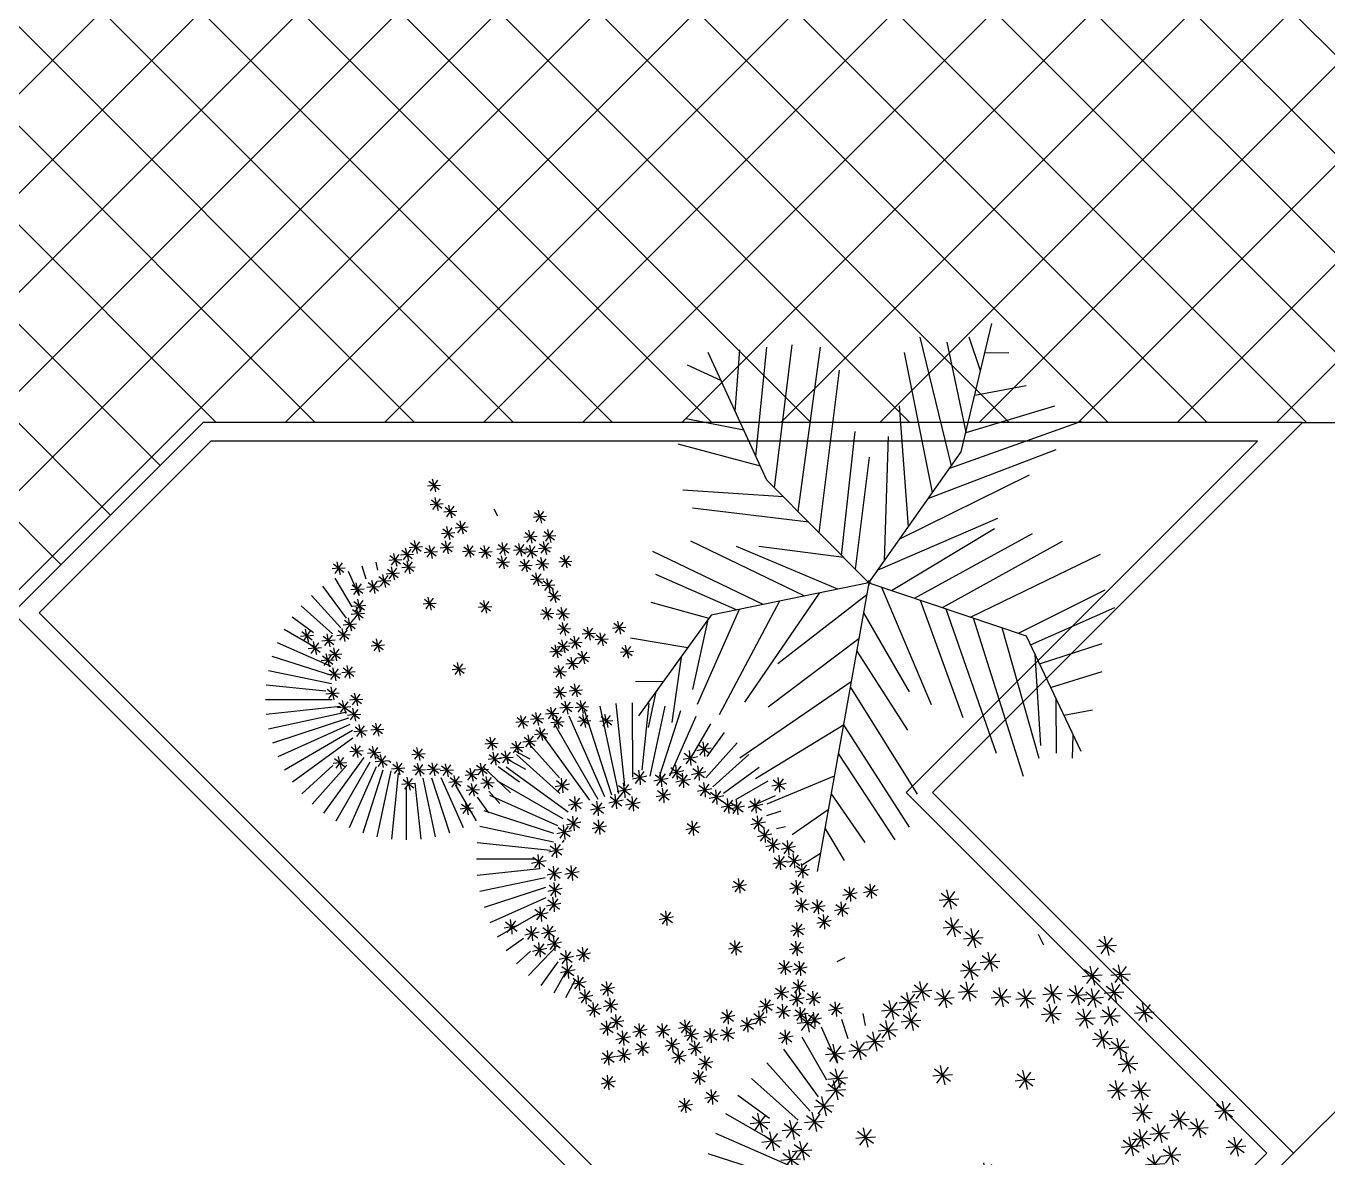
# Model space of a CAD drawing. Header units: millimetres. Extents: x 4849 to 12923, y -7542 to -986.
# Drawn here: x 6894 to 7591, y -3383 to -2778 of the extents above; entities that cross this region are included whole.
import ezdxf

# ---------------------------------------------------------------- set-up
doc = ezdxf.new("R2010")
doc.units = ezdxf.units.MM
doc.layers.add('ARBOLES', color=84, linetype='Continuous', lineweight=0)
for name, color, linetype in [('Arbustos', 82, 'Continuous'), ('muba', 32, 'Continuous'), ('mue', 31, 'Continuous'), ('Pav', 9, 'Continuous')]:
    doc.layers.add(name, color=color, linetype=linetype)

# ---------------------------------------------------------------- blocks, each defined once
blk = doc.blocks.new('a29')
at = {"layer": 'ARBOLES', "lineweight": -2}
for p, q in [((-0.1032, 0.4918), (-0.4312, 0.7293)), ((-0.3198, 0.6486), (-0.32, 0.7399)), ((-0.209, 0.5684), (-0.1783, 0.7554)), ((-0.3532, 0.6728), (-0.4701, 0.6985)), ((-0.1131, 0.4989), (-0.0615, 0.6882)), ((-0.0684, 0.3227), (0.1052, 0.683)), ((-0.0859, 0.4078), (0.0302, 0.6727)), ((-0.2396, 0.5905), (-0.4534, 0.621)), ((0.3835, 0.3315), (0.4554, 0.6003)), ((-0.1122, 0.5022), (-0.345, 0.5538)), ((-0.0404, 0.1862), (0.1386, 0.559)), ((0.2006, 0.1736), (0.247, 0.5538)), ((0.2839, 0.2564), (0.3053, 0.5848)), ((0.5017, 0.3859), (0.5388, 0.5745)), ((0.664, 0.4605), (0.7139, 0.5693)), ((-0.0844, 0.4004), (-0.395, 0.5383)), ((0.0027, -0.0231), (-0.1032, 0.4918)), ((0.3387, 0.3109), (0.7552, 0.5025)), ((-0.0574, 0.2689), (-0.4284, 0.4659)), ((-0.3205, 0.0349), (-0.5701, 0.3987)), ((-0.0308, 0.1399), (-0.3867, 0.3832)), ((-0.0182, 0.0785), (0.1219, 0.4091)), ((0.5637, 0.4144), (0.7639, 0.3987)), ((-0.4623, 0.0603), (-0.6368, 0.347)), ((0.4162, 0.3465), (0.7722, 0.3109)), ((-0.6281, 0.0901), (-0.7202, 0.3109)), ((-0.1798, 0.0097), (-0.4034, 0.3057)), ((0.0027, -0.0231), (0.3387, 0.3109)), ((0.0852, 0.0589), (0.1219, 0.3367)), ((-0.0368, -0.016), (-0.2616, 0.2747)), ((0.3131, 0.2854), (0.7806, 0.2282)), ((-0.738, 0.1098), (-0.8202, 0.2282)), ((-0.881, 0.1354), (-0.9203, 0.1972)), ((0.2357, 0.2085), (0.7722, 0.1351)), ((0.0027, -0.0231), (-0.9403, 0.1461)), ((0.1663, 0.1395), (0.6972, 0.0731)), ((-0.7986, 0.1207), (-0.9036, 0.0576)), ((-0.6865, 0.1005), (-0.8453, -0.0096)), ((-0.555, 0.077), (-0.8369, -0.1078)), ((-0.4611, 0.0601), (-0.7952, -0.1543)), ((0.0925, 0.0662), (0.4971, 0.0214)), ((-0.3365, 0.0378), (-0.6868, -0.1802)), ((-0.2198, 0.0168), (-0.4784, -0.1491)), ((0.0472, 0.0212), (0.4137, -0.0251)), ((-0.0951, -0.0055), (-0.3533, -0.1543)), ((0.0027, -0.0231), (-0.1699, -0.5368)), ((0.0027, -0.0231), (-0.0054, -0.0231)), ((0.0027, -0.0231), (0.0027, -0.016)), ((0.0027, -0.0231), (0.0108, -0.0231)), ((0.0027, -0.0231), (0.0027, -0.0301)), ((0.0027, -0.0231), (0.4304, -0.3249)), ((-0.0109, -0.0636), (-0.395, -0.2267)), ((0.0457, -0.0534), (0.2136, -0.4437)), ((0.0746, -0.0738), (0.4804, -0.0871)), ((-0.0221, -0.0969), (0.1803, -0.4334)), ((0.1461, -0.1242), (0.3554, -0.5471)), ((0.1858, -0.1522), (0.5805, -0.1233)), ((0.2976, -0.2312), (0.7556, -0.1388)), ((-0.0535, -0.1904), (-0.4367, -0.33)), ((-0.0474, -0.1722), (0.1636, -0.5575)), ((0.3849, -0.2928), (0.8056, -0.1905)), ((0.2796, -0.2184), (0.4387, -0.635)), ((-0.0818, -0.2744), (-0.5534, -0.4386)), ((-0.0779, -0.2629), (0.1386, -0.6557)), ((0.3777, -0.2877), (0.5304, -0.7177)), ((0.4955, -0.3403), (0.7889, -0.2784)), ((0.4304, -0.3249), (0.8494, -0.4241)), ((-0.1116, -0.3632), (-0.6285, -0.5264)), ((-0.1087, -0.3545), (0.0969, -0.7797)), ((0.4943, -0.3406), (0.5805, -0.6298)), ((0.6162, -0.3689), (0.6472, -0.5368)), ((0.6954, -0.3876), (0.8056, -0.3507)), ((0.7542, -0.4015), (0.7556, -0.4799)), ((-0.143, -0.4567), (-0.5701, -0.5781)), ((-0.1699, -0.5368), (-0.547, -0.7149)), ((-0.1992, -0.5506), (-0.0782, -0.8262)), ((-0.1615, -0.5118), (-0.0198, -0.7946)), ((-0.2299, -0.5651), (-0.5284, -0.5833)), ((-0.2616, -0.5801), (-0.1949, -0.7849)), ((-0.3758, -0.634), (-0.5534, -0.635)), ((-0.3385, -0.6164), (-0.2866, -0.7849)), ((-0.4293, -0.6593), (-0.4117, -0.7539)), ((-0.4933, -0.6896), (-0.5701, -0.6867))]:
    blk.add_line(p, q, dxfattribs=at)
blk = doc.blocks.new('a6')
at = {"layer": 'Arbustos'}
blk.add_line((-0.0769, 1.5869), (-0.0264, 1.5475), dxfattribs=at)
for points in [[(0.2812, 1.6885), (0.2295, 1.6988)], [(0.2812, 1.6885), (0.2363, 1.6608)], [(0.2812, 1.6885), (0.2489, 1.7302)], [(0.2812, 1.6885), (0.2709, 1.6368)], [(0.2812, 1.6885), (0.2916, 1.7402)], [(0.2812, 1.6885), (0.327, 1.7146)], [(0.2812, 1.6885), (0.3139, 1.6471)], [(0.2812, 1.6885), (0.3329, 1.6781)], [(0.4149, 1.5825), (0.3826, 1.6242)], [(0.4149, 1.5825), (0.4253, 1.6343)], [(0.4149, 1.5825), (0.4608, 1.6087)], [(-0.5865, 1.548), (-0.6382, 1.5584)], [(-0.5865, 1.548), (-0.6314, 1.5204)], [(-0.5865, 1.548), (-0.6188, 1.5897)], [(-0.5865, 1.548), (-0.5969, 1.4963)], [(-0.5865, 1.548), (-0.5761, 1.5997)], [(-0.5865, 1.548), (-0.5407, 1.5741)], [(-0.5865, 1.548), (-0.5538, 1.5066)], [(-0.5865, 1.548), (-0.5348, 1.5376)], [(0.2818, 1.5116), (0.2494, 1.5533)], [(0.2818, 1.5116), (0.2921, 1.5633)], [(0.2818, 1.5116), (0.3276, 1.5377)], [(0.4149, 1.5825), (0.3632, 1.5929)], [(0.4149, 1.5825), (0.37, 1.5549)], [(0.4149, 1.5825), (0.4046, 1.5308)], [(0.4149, 1.5825), (0.4667, 1.5722)], [(0.4149, 1.5825), (0.4476, 1.5411)], [(-0.5035, 1.4234), (-0.5359, 1.465)], [(-0.5035, 1.4234), (-0.4932, 1.4751)], [(-0.3799, 1.4174), (-0.3696, 1.4692)], [(0.2818, 1.5116), (0.23, 1.522)], [(0.2818, 1.5116), (0.2368, 1.4839)], [(0.2818, 1.5116), (0.2714, 1.4599)], [(0.2818, 1.5116), (0.3144, 1.4702)], [(0.2818, 1.5116), (0.3335, 1.5012)], [(0.425, 1.4807), (0.3733, 1.4911)], [(0.425, 1.4807), (0.3801, 1.4531)], [(0.425, 1.4807), (0.3927, 1.5224)], [(0.425, 1.4807), (0.4147, 1.429)], [(0.425, 1.4807), (0.4354, 1.5325)], [(0.425, 1.4807), (0.4708, 1.5069)], [(0.425, 1.4807), (0.4767, 1.4704)], [(0.425, 1.4807), (0.4577, 1.4393)], [(0.6181, 1.4541), (0.5663, 1.4644)], [(0.6181, 1.4541), (0.5857, 1.4957)], [(0.6181, 1.4541), (0.6284, 1.5058)], [(0.6181, 1.4541), (0.6639, 1.4802)], [(-0.5035, 1.4234), (-0.5552, 1.4337)], [(-0.5035, 1.4234), (-0.5484, 1.3957)], [(-0.5035, 1.4234), (-0.5139, 1.3716)], [(-0.5035, 1.4234), (-0.4577, 1.4495)], [(-0.5035, 1.4234), (-0.4709, 1.3819)], [(-0.5035, 1.4234), (-0.4518, 1.413)], [(-0.3799, 1.4174), (-0.4317, 1.4278)], [(-0.3799, 1.4174), (-0.4248, 1.3898)], [(-0.3799, 1.4174), (-0.4123, 1.4591)], [(-0.3799, 1.4174), (-0.3903, 1.3657)], [(-0.3799, 1.4174), (-0.3341, 1.4436)], [(-0.3799, 1.4174), (-0.3282, 1.4071)], [(-0.3799, 1.4174), (-0.3473, 1.376)], [(-0.244, 1.3419), (-0.2336, 1.3936)], [(0.2529, 1.3821), (0.2206, 1.4238)], [(0.2529, 1.3821), (0.2633, 1.4339)], [(0.2529, 1.3821), (0.2987, 1.4083)], [(0.339, 1.4065), (0.2873, 1.4168)], [(0.339, 1.4065), (0.2941, 1.3788)], [(0.339, 1.4065), (0.3067, 1.4482)], [(0.339, 1.4065), (0.3287, 1.3547)], [(0.339, 1.4065), (0.3494, 1.4582)], [(0.339, 1.4065), (0.3849, 1.4326)], [(0.339, 1.4065), (0.3908, 1.3961)], [(0.339, 1.4065), (0.3717, 1.365)], [(0.4612, 1.3571), (0.4288, 1.3987)], [(0.4612, 1.3571), (0.4716, 1.4088)], [(0.6181, 1.4541), (0.5731, 1.4264)], [(0.6181, 1.4541), (0.6077, 1.4023)], [(0.6181, 1.4541), (0.6698, 1.4437)], [(0.6181, 1.4541), (0.6507, 1.4126)], [(-0.244, 1.3419), (-0.2957, 1.3523)], [(-0.244, 1.3419), (-0.2889, 1.3143)], [(-0.244, 1.3419), (-0.2763, 1.3836)], [(-0.244, 1.3419), (-0.2543, 1.2902)], [(-0.244, 1.3419), (-0.1981, 1.3681)], [(-0.244, 1.3419), (-0.2113, 1.3005)], [(-0.244, 1.3419), (-0.1922, 1.3316)], [(0.1311, 1.3317), (0.0794, 1.3421)], [(0.1311, 1.3317), (0.0862, 1.304)], [(0.1311, 1.3317), (0.0987, 1.3734)], [(0.1311, 1.3317), (0.1207, 1.28)], [(0.1311, 1.3317), (0.1414, 1.3834)], [(0.1311, 1.3317), (0.1769, 1.3578)], [(0.1311, 1.3317), (0.1828, 1.3213)], [(0.1311, 1.3317), (0.1637, 1.2903)], [(0.2529, 1.3821), (0.2012, 1.3925)], [(0.2529, 1.3821), (0.208, 1.3545)], [(0.2529, 1.3821), (0.2426, 1.3304)], [(0.2529, 1.3821), (0.3046, 1.3718)], [(0.2529, 1.3821), (0.2856, 1.3407)], [(0.3459, 1.2887), (0.3136, 1.3304)], [(0.3459, 1.2887), (0.3563, 1.3404)], [(0.4612, 1.3571), (0.4095, 1.3674)], [(0.4612, 1.3571), (0.4163, 1.3294)], [(0.4612, 1.3571), (0.4508, 1.3053)], [(0.4612, 1.3571), (0.507, 1.3832)], [(0.4612, 1.3571), (0.5129, 1.3467)], [(0.4612, 1.3571), (0.4939, 1.3156)], [(-0.3209, 1.2559), (-0.3726, 1.2663)], [(-0.3209, 1.2559), (-0.3658, 1.2283)], [(-0.3209, 1.2559), (-0.3532, 1.2976)], [(-0.3209, 1.2559), (-0.3312, 1.2042)], [(-0.3209, 1.2559), (-0.3105, 1.3076)], [(-0.3209, 1.2559), (-0.275, 1.282)], [(-0.3209, 1.2559), (-0.2691, 1.2455)], [(-0.3209, 1.2559), (-0.2882, 1.2145)], [(0.0126, 1.2473), (-0.0391, 1.2577)], [(0.0126, 1.2473), (-0.0197, 1.289)], [(0.0126, 1.2473), (0.023, 1.2991)], [(0.0126, 1.2473), (0.0584, 1.2735)], [(0.1721, 1.232), (0.1397, 1.2737)], [(0.1721, 1.232), (0.1824, 1.2838)], [(0.1721, 1.232), (0.2179, 1.2582)], [(0.3459, 1.2887), (0.2942, 1.299)], [(0.3459, 1.2887), (0.301, 1.261)], [(0.3459, 1.2887), (0.3356, 1.2369)], [(0.3459, 1.2887), (0.3918, 1.3148)], [(0.3459, 1.2887), (0.3977, 1.2783)], [(0.3459, 1.2887), (0.3786, 1.2472)], [(0.4762, 1.2293), (0.4439, 1.271)], [(0.4762, 1.2293), (0.4866, 1.281)], [(0.4762, 1.2293), (0.5221, 1.2555)], [(0.5771, 1.2257), (0.5447, 1.2674)], [(0.5771, 1.2257), (0.5875, 1.2775)], [(-0.2815, 1.1482), (-0.3138, 1.1899)], [(-0.2815, 1.1482), (-0.2711, 1.2)], [(-0.1092, 1.1969), (-0.1609, 1.2072)], [(-0.1092, 1.1969), (-0.1541, 1.1692)], [(-0.1092, 1.1969), (-0.1416, 1.2386)], [(-0.1092, 1.1969), (-0.1196, 1.1452)], [(-0.1092, 1.1969), (-0.0989, 1.2486)], [(-0.1092, 1.1969), (-0.0634, 1.223)], [(-0.1092, 1.1969), (-0.0766, 1.1555)], [(-0.1092, 1.1969), (-0.0575, 1.1865)], [(0.0126, 1.2473), (-0.0323, 1.2197)], [(0.0126, 1.2473), (0.0023, 1.1956)], [(0.0126, 1.2473), (0.0643, 1.237)], [(0.0126, 1.2473), (0.0453, 1.2059)], [(0.1721, 1.232), (0.1203, 1.2424)], [(0.1721, 1.232), (0.1271, 1.2044)], [(0.1721, 1.232), (0.1617, 1.1803)], [(0.1721, 1.232), (0.2238, 1.2217)], [(0.1721, 1.232), (0.2047, 1.1906)], [(0.4762, 1.2293), (0.4245, 1.2397)], [(0.4762, 1.2293), (0.4313, 1.2017)], [(0.4762, 1.2293), (0.4659, 1.1776)], [(0.4762, 1.2293), (0.528, 1.219)], [(0.4762, 1.2293), (0.5089, 1.1879)], [(0.5771, 1.2257), (0.5254, 1.2361)], [(0.5771, 1.2257), (0.5322, 1.1981)], [(0.5771, 1.2257), (0.5667, 1.174)], [(0.5771, 1.2257), (0.6229, 1.2519)], [(0.5771, 1.2257), (0.6288, 1.2154)], [(0.5771, 1.2257), (0.6098, 1.1843)], [(0.657, 1.1682), (0.6246, 1.2098)], [(0.657, 1.1682), (0.6673, 1.2199)], [(0.657, 1.1682), (0.7028, 1.1943)], [(1.2317, 1.1642), (1.1993, 1.2059)], [(1.2317, 1.1642), (1.242, 1.2159)], [(1.2317, 1.1642), (1.2775, 1.1903)], [(-0.2815, 1.1482), (-0.3332, 1.1586)], [(-0.2815, 1.1482), (-0.3264, 1.1206)], [(-0.2815, 1.1482), (-0.2918, 1.0965)], [(-0.2815, 1.1482), (-0.2357, 1.1744)], [(-0.2815, 1.1482), (-0.2297, 1.1379)], [(-0.2815, 1.1482), (-0.2488, 1.1068)], [(0.657, 1.1682), (0.6052, 1.1785)], [(0.657, 1.1682), (0.612, 1.1405)], [(0.657, 1.1682), (0.6466, 1.1164)], [(0.657, 1.1682), (0.7087, 1.1578)], [(0.657, 1.1682), (0.6896, 1.1267)], [(0.7793, 1.0688), (0.7896, 1.1206)], [(1.2317, 1.1642), (1.1799, 1.1746)], [(1.2317, 1.1642), (1.1867, 1.1365)], [(1.2317, 1.1642), (1.2213, 1.1125)], [(1.2317, 1.1642), (1.2643, 1.1228)], [(1.2317, 1.1642), (1.2834, 1.1538)], [(-0.5056, 1.0434), (-0.5573, 1.0538)], [(-0.5056, 1.0434), (-0.538, 1.0851)], [(-0.5056, 1.0434), (-0.4953, 1.0952)], [(-0.5056, 1.0434), (-0.4598, 1.0696)], [(-0.3804, 1.0599), (-0.4322, 1.0703)], [(-0.3804, 1.0599), (-0.4253, 1.0323)], [(-0.3804, 1.0599), (-0.4128, 1.1016)], [(-0.3804, 1.0599), (-0.3908, 1.0082)], [(-0.3804, 1.0599), (-0.3701, 1.1117)], [(-0.3804, 1.0599), (-0.3346, 1.0861)], [(-0.3804, 1.0599), (-0.3287, 1.0496)], [(-0.3804, 1.0599), (-0.3478, 1.0185)], [(0.6672, 1.0164), (0.6349, 1.0581)], [(0.6672, 1.0164), (0.6776, 1.0682)], [(0.7793, 1.0688), (0.7275, 1.0792)], [(0.7793, 1.0688), (0.7344, 1.0412)], [(0.7793, 1.0688), (0.7469, 1.1105)], [(0.7793, 1.0688), (0.7689, 1.0171)], [(0.7793, 1.0688), (0.8251, 1.095)], [(0.7793, 1.0688), (0.831, 1.0585)], [(0.7793, 1.0688), (0.8119, 1.0274)], [(1.0343, 1.0171), (1.0019, 1.0588)], [(1.0343, 1.0171), (1.0447, 1.0689)], [(1.1454, 1.0204), (1.1131, 1.0621)], [(1.1454, 1.0204), (1.1558, 1.0722)], [(1.1454, 1.0204), (1.1912, 1.0466)], [(1.3704, 1.0186), (1.3381, 1.0602)], [(1.3704, 1.0186), (1.3808, 1.0703)], [(-0.5428, 0.9594), (-0.5751, 1.0011)], [(-0.5056, 1.0434), (-0.5505, 1.0158)], [(-0.5428, 0.9594), (-0.5324, 1.0111)], [(-0.5428, 0.9594), (-0.4969, 0.9855)], [(-0.5056, 1.0434), (-0.516, 0.9917)], [(-0.5056, 1.0434), (-0.4539, 1.0331)], [(-0.5056, 1.0434), (-0.473, 1.002)], [(0.6672, 1.0164), (0.6155, 1.0268)], [(0.6672, 1.0164), (0.6223, 0.9888)], [(0.6672, 1.0164), (0.6568, 0.9647)], [(0.6672, 1.0164), (0.713, 1.0426)], [(0.6672, 1.0164), (0.7189, 1.0061)], [(0.6672, 1.0164), (0.6999, 0.975)], [(0.8398, 0.9652), (0.7881, 0.9756)], [(0.8398, 0.9652), (0.8074, 1.0069)], [(0.8398, 0.9652), (0.8501, 1.017)], [(0.8398, 0.9652), (0.8856, 0.9914)], [(1.0343, 1.0171), (0.9826, 1.0275)], [(1.0343, 1.0171), (0.9894, 0.9895)], [(1.0343, 1.0171), (1.0239, 0.9654)], [(1.0343, 1.0171), (1.0801, 1.0433)], [(1.0343, 1.0171), (1.067, 0.9757)], [(1.0343, 1.0171), (1.086, 1.0068)], [(1.1454, 1.0204), (1.0937, 1.0308)], [(1.1454, 1.0204), (1.1005, 0.9928)], [(1.1454, 1.0204), (1.135, 0.9687)], [(1.1454, 1.0204), (1.1971, 1.0101)], [(1.1454, 1.0204), (1.1781, 0.979)], [(1.3704, 1.0186), (1.3187, 1.0289)], [(1.3704, 1.0186), (1.3255, 0.9909)], [(1.3704, 1.0186), (1.36, 0.9668)], [(1.3704, 1.0186), (1.4162, 1.0447)], [(1.3704, 1.0186), (1.4031, 0.9771)], [(1.3704, 1.0186), (1.4221, 1.0082)], [(-0.6092, 0.8812), (-0.6415, 0.9229)], [(-0.6092, 0.8812), (-0.5988, 0.933)], [(-0.6092, 0.8812), (-0.5634, 0.9074)], [(-0.5428, 0.9594), (-0.5945, 0.9698)], [(-0.5428, 0.9594), (-0.5877, 0.9317)], [(-0.5428, 0.9594), (-0.5531, 0.9077)], [(-0.5428, 0.9594), (-0.491, 0.949)], [(-0.5428, 0.9594), (-0.5101, 0.918)], [(-0.4888, 0.8738), (-0.5212, 0.9154)], [(-0.4888, 0.8738), (-0.4785, 0.9255)], [(0.8398, 0.9652), (0.7949, 0.9376)], [(0.8398, 0.9652), (0.8294, 0.9135)], [(0.8398, 0.9652), (0.8915, 0.9549)], [(0.8398, 0.9652), (0.8724, 0.9238)], [(0.9701, 0.9059), (0.9184, 0.9162)], [(0.9701, 0.9059), (0.9252, 0.8782)], [(0.9701, 0.9059), (0.9378, 0.9475)], [(0.9701, 0.9059), (0.9597, 0.8541)], [(0.9701, 0.9059), (0.9805, 0.9576)], [(0.9701, 0.9059), (1.0159, 0.932)], [(0.9701, 0.9059), (1.0218, 0.8955)], [(0.9701, 0.9059), (1.0028, 0.8644)], [(-0.6092, 0.8812), (-0.6609, 0.8916)], [(-0.6092, 0.8812), (-0.6541, 0.8536)], [(-0.6092, 0.8812), (-0.6196, 0.8295)], [(-0.6092, 0.8812), (-0.5575, 0.8709)], [(-0.6092, 0.8812), (-0.5765, 0.8398)], [(-0.4888, 0.8738), (-0.5405, 0.8841)], [(-0.4888, 0.8738), (-0.5337, 0.8461)], [(-0.4888, 0.8738), (-0.4992, 0.822)], [(-0.4888, 0.8738), (-0.443, 0.8999)], [(-0.4888, 0.8738), (-0.4371, 0.8634)], [(-0.4888, 0.8738), (-0.4562, 0.8323)], [(0.1977, 0.8527), (0.1459, 0.863)], [(0.1977, 0.8527), (0.1527, 0.825)], [(0.1977, 0.8527), (0.1653, 0.8944)], [(0.1977, 0.8527), (0.1873, 0.801)], [(0.1977, 0.8527), (0.208, 0.9044)], [(0.1977, 0.8527), (0.2435, 0.8788)], [(0.1977, 0.8527), (0.2494, 0.8423)], [(0.1977, 0.8527), (0.2303, 0.8113)], [(0.8955, 0.8377), (0.8438, 0.848)], [(0.8955, 0.8377), (0.8506, 0.81)], [(0.8955, 0.8377), (0.8631, 0.8793)], [(0.8955, 0.8377), (0.8851, 0.7859)], [(0.8955, 0.8377), (0.9059, 0.8894)], [(0.8955, 0.8377), (0.9413, 0.8638)], [(0.8955, 0.8377), (0.9472, 0.8273)], [(0.8955, 0.8377), (0.9281, 0.7962)], [(1.0761, 0.8264), (1.0243, 0.8368)], [(1.0761, 0.8264), (1.0437, 0.8681)], [(1.0761, 0.8264), (1.0864, 0.8782)], [(1.0761, 0.8264), (1.1219, 0.8526)], [(-0.6974, 0.7463), (-0.7376, 0.7982)], [(-0.5796, 0.7755), (-0.6313, 0.7859)], [(-0.5796, 0.7755), (-0.6245, 0.7479)], [(-0.5796, 0.7755), (-0.6119, 0.8172)], [(-0.5796, 0.7755), (-0.59, 0.7238)], [(-0.5796, 0.7755), (-0.5692, 0.8272)], [(-0.5796, 0.7755), (-0.5338, 0.8017)], [(-0.5796, 0.7755), (-0.5279, 0.7652)], [(-0.5796, 0.7755), (-0.5469, 0.7341)], [(0.8631, 0.7776), (0.8114, 0.788)], [(0.8631, 0.7776), (0.8182, 0.7499)], [(0.8631, 0.7776), (0.8308, 0.8193)], [(0.8631, 0.7776), (0.8528, 0.7259)], [(0.8631, 0.7776), (0.8735, 0.8293)], [(0.8631, 0.7776), (0.909, 0.8037)], [(0.8631, 0.7776), (0.9149, 0.7672)], [(0.8631, 0.7776), (0.8958, 0.7362)], [(1.0194, 0.7463), (0.987, 0.788)], [(1.0194, 0.7463), (1.0298, 0.798)], [(1.0194, 0.7463), (1.0652, 0.7724)], [(1.0761, 0.8264), (1.0311, 0.7988)], [(1.0761, 0.8264), (1.0657, 0.7747)], [(1.0761, 0.8264), (1.1278, 0.8161)], [(1.0761, 0.8264), (1.1087, 0.785)], [(-0.7503, 0.6426), (-0.8262, 0.7218)], [(-0.6167, 0.6915), (-0.6685, 0.7018)], [(-0.6167, 0.6915), (-0.6491, 0.7332)], [(-0.6167, 0.6915), (-0.6064, 0.7432)], [(-0.6167, 0.6915), (-0.5709, 0.7176)], [(-0.2117, 0.6852), (-0.2441, 0.7269)], [(-0.2117, 0.6852), (-0.2013, 0.7369)], [(-0.2117, 0.6852), (-0.1659, 0.7113)], [(1.0194, 0.7463), (0.9677, 0.7567)], [(1.0194, 0.7463), (0.9745, 0.7186)], [(1.0194, 0.7463), (1.009, 0.6946)], [(1.0194, 0.7463), (1.0711, 0.7359)], [(1.0194, 0.7463), (1.0521, 0.7049)], [(-0.987, 0.6265), (-1.0387, 0.6368)], [(-0.987, 0.6265), (-1.0193, 0.6682)], [(-0.987, 0.6265), (-0.9766, 0.6782)], [(-0.987, 0.6265), (-0.9411, 0.6526)], [(-0.746, 0.501), (-0.9063, 0.6367)], [(-0.6734, 0.6114), (-0.7058, 0.653)], [(-0.6734, 0.6114), (-0.6631, 0.6631)], [(-0.6734, 0.6114), (-0.6276, 0.6375)], [(-0.6167, 0.6915), (-0.6617, 0.6638)], [(-0.6167, 0.6915), (-0.6271, 0.6398)], [(-0.6167, 0.6915), (-0.5841, 0.65)], [(-0.6167, 0.6915), (-0.565, 0.6811)], [(-0.2117, 0.6852), (-0.2634, 0.6956)], [(-0.2117, 0.6852), (-0.2566, 0.6575)], [(-0.2117, 0.6852), (-0.2221, 0.6335)], [(-0.2117, 0.6852), (-0.179, 0.6438)], [(-0.2117, 0.6852), (-0.16, 0.6748)], [(0.9579, 0.6422), (0.9062, 0.6526)], [(0.9579, 0.6422), (0.913, 0.6145)], [(0.9579, 0.6422), (0.9256, 0.6839)], [(0.9579, 0.6422), (0.9476, 0.5905)], [(0.9579, 0.6422), (0.9683, 0.6939)], [(0.9579, 0.6422), (1.0037, 0.6683)], [(0.9579, 0.6422), (1.0096, 0.6318)], [(0.9579, 0.6422), (0.9906, 0.6008)], [(-0.987, 0.6265), (-1.0319, 0.5988)], [(-0.987, 0.6265), (-0.9973, 0.5748)], [(-0.987, 0.6265), (-0.9543, 0.5851)], [(-0.987, 0.6265), (-0.9352, 0.6161)], [(-0.7789, 0.541), (-0.8113, 0.5827)], [(-0.7789, 0.541), (-0.7686, 0.5927)], [(-0.7789, 0.541), (-0.7331, 0.5672)], [(-0.6734, 0.6114), (-0.7251, 0.6217)], [(-0.6734, 0.6114), (-0.7183, 0.5837)], [(-0.6734, 0.6114), (-0.6838, 0.5596)], [(-0.6734, 0.6114), (-0.6217, 0.601)], [(-0.6734, 0.6114), (-0.6408, 0.5699)], [(1.1356, 0.5647), (1.0839, 0.5751)], [(1.1356, 0.5647), (1.0907, 0.5371)], [(1.1356, 0.5647), (1.1032, 0.6064)], [(1.1356, 0.5647), (1.1252, 0.513)], [(1.1356, 0.5647), (1.1459, 0.6165)], [(1.1356, 0.5647), (1.1814, 0.5909)], [(1.1356, 0.5647), (1.1682, 0.5233)], [(1.1356, 0.5647), (1.1873, 0.5544)], [(-0.7579, 0.3943), (-0.9771, 0.5436)], [(-0.7789, 0.541), (-0.8306, 0.5514)], [(-0.7789, 0.541), (-0.8238, 0.5134)], [(-0.7789, 0.541), (-0.7893, 0.4893)], [(-0.7789, 0.541), (-0.7272, 0.5307)], [(-0.7789, 0.541), (-0.7463, 0.4996)], [(1.0299, 0.4947), (0.9782, 0.5051)], [(1.0299, 0.4947), (0.985, 0.4671)], [(1.0299, 0.4947), (0.9976, 0.5364)], [(1.0299, 0.4947), (1.0196, 0.443)], [(1.0299, 0.4947), (1.0403, 0.5464)], [(1.0299, 0.4947), (1.0758, 0.5209)], [(1.0299, 0.4947), (1.0817, 0.4844)], [(1.0299, 0.4947), (1.0626, 0.4533)], [(1.2358, 0.4661), (1.2034, 0.5078)], [(1.2358, 0.4661), (1.2461, 0.5178)], [(1.2358, 0.4661), (1.2816, 0.4922)], [(1.4605, 0.4505), (1.4282, 0.4922)], [(1.4605, 0.4505), (1.4709, 0.5023)], [(-0.7596, 0.2941), (-1.0378, 0.4436)], [(-0.7102, 0.4275), (-0.762, 0.4378)], [(-0.7102, 0.4275), (-0.7552, 0.3998)], [(-0.7102, 0.4275), (-0.7426, 0.4692)], [(-0.7102, 0.4275), (-0.7206, 0.3757)], [(-0.7102, 0.4275), (-0.6999, 0.4792)], [(-0.7102, 0.4275), (-0.6644, 0.4536)], [(-0.7102, 0.4275), (-0.6585, 0.4171)], [(-0.7102, 0.4275), (-0.6776, 0.386)], [(1.1284, 0.409), (1.0767, 0.4194)], [(1.1284, 0.409), (1.096, 0.4507)], [(1.1284, 0.409), (1.1387, 0.4608)], [(1.1284, 0.409), (1.1742, 0.4352)], [(1.2358, 0.4661), (1.184, 0.4765)], [(1.2358, 0.4661), (1.1908, 0.4384)], [(1.2358, 0.4661), (1.2254, 0.4144)], [(1.2358, 0.4661), (1.2684, 0.4247)], [(1.2358, 0.4661), (1.2875, 0.4557)], [(1.3014, 0.3744), (1.3117, 0.4261)], [(1.4605, 0.4505), (1.4088, 0.4609)], [(1.4605, 0.4505), (1.4156, 0.4229)], [(1.4605, 0.4505), (1.4502, 0.3988)], [(1.4605, 0.4505), (1.5064, 0.4767)], [(1.4605, 0.4505), (1.4932, 0.4091)], [(1.4605, 0.4505), (1.5123, 0.4402)], [(-0.6922, 0.3656), (-0.7439, 0.376)], [(-0.6922, 0.3656), (-0.7371, 0.338)], [(-0.6922, 0.3656), (-0.7245, 0.4073)], [(-0.6922, 0.3656), (-0.7025, 0.3139)], [(-0.6922, 0.3656), (-0.6818, 0.4174)], [(-0.6922, 0.3656), (-0.6463, 0.3918)], [(-0.6922, 0.3656), (-0.6404, 0.3553)], [(-0.6922, 0.3656), (-0.6595, 0.3242)], [(0.2221, 0.3156), (0.1898, 0.3572)], [(0.2221, 0.3156), (0.2325, 0.3673)], [(1.0451, 0.317), (1.0128, 0.3587)], [(1.0451, 0.317), (1.0555, 0.3688)], [(1.1284, 0.409), (1.0835, 0.3814)], [(1.1284, 0.409), (1.118, 0.3573)], [(1.1284, 0.409), (1.161, 0.3676)], [(1.1284, 0.409), (1.1801, 0.3987)], [(1.3014, 0.3744), (1.2496, 0.3848)], [(1.3014, 0.3744), (1.2564, 0.3467)], [(1.3014, 0.3744), (1.269, 0.4161)], [(1.3014, 0.3744), (1.291, 0.3227)], [(1.3014, 0.3744), (1.3472, 0.4005)], [(1.3014, 0.3744), (1.334, 0.333)], [(1.3014, 0.3744), (1.3531, 0.364)], [(-0.767, 0.2066), (-1.0877, 0.3378)], [(-0.713, 0.2617), (-0.7453, 0.3034)], [(-0.713, 0.2617), (-0.7026, 0.3134)], [(-0.713, 0.2617), (-0.6671, 0.2878)], [(0.2221, 0.3156), (0.1704, 0.3259)], [(0.2221, 0.3156), (0.1772, 0.2879)], [(0.2221, 0.3156), (0.2118, 0.2638)], [(0.2221, 0.3156), (0.2679, 0.3417)], [(0.2221, 0.3156), (0.2738, 0.3052)], [(0.2221, 0.3156), (0.2548, 0.2741)], [(1.0451, 0.317), (0.9934, 0.3274)], [(1.0451, 0.317), (1.0002, 0.2894)], [(1.0451, 0.317), (1.0348, 0.2653)], [(1.0451, 0.317), (1.091, 0.3432)], [(1.0451, 0.317), (1.0969, 0.3067)], [(1.0451, 0.317), (1.0778, 0.2756)], [(1.1134, 0.2745), (1.0617, 0.2849)], [(1.1134, 0.2745), (1.0811, 0.3162)], [(1.1134, 0.2745), (1.1238, 0.3263)], [(1.1134, 0.2745), (1.1593, 0.3007)], [(-0.8047, 0.1336), (-1.1262, 0.2274)], [(-0.713, 0.2617), (-0.7647, 0.2721)], [(-0.713, 0.2617), (-0.7579, 0.234)], [(-0.713, 0.2617), (-0.7233, 0.21)], [(-0.7224, 0.1638), (-0.7121, 0.2155)], [(-0.713, 0.2617), (-0.6612, 0.2513)], [(-0.713, 0.2617), (-0.6803, 0.2203)], [(-0.4395, 0.2069), (-0.4913, 0.2173)], [(-0.4395, 0.2069), (-0.4719, 0.2486)], [(-0.4395, 0.2069), (-0.4292, 0.2587)], [(-0.4395, 0.2069), (-0.3937, 0.2331)], [(0.956, 0.2268), (0.9042, 0.2372)], [(0.956, 0.2268), (0.911, 0.1991)], [(0.956, 0.2268), (0.9236, 0.2685)], [(0.956, 0.2268), (0.9456, 0.1751)], [(0.956, 0.2268), (0.9663, 0.2785)], [(0.956, 0.2268), (1.0018, 0.2529)], [(0.956, 0.2268), (1.0077, 0.2164)], [(0.956, 0.2268), (0.9886, 0.1854)], [(1.1134, 0.2745), (1.0685, 0.2469)], [(1.1134, 0.2745), (1.1031, 0.2228)], [(1.1134, 0.2745), (1.1461, 0.2331)], [(1.1134, 0.2745), (1.1652, 0.2642)], [(-0.7224, 0.1638), (-0.7742, 0.1742)], [(-0.7224, 0.1638), (-0.7674, 0.1361)], [(-0.7224, 0.1638), (-0.7548, 0.2055)], [(-0.7224, 0.1638), (-0.7328, 0.1121)], [(-0.7224, 0.1638), (-0.6766, 0.1899)], [(-0.7224, 0.1638), (-0.6898, 0.1224)], [(-0.7224, 0.1638), (-0.6707, 0.1534)], [(-0.4395, 0.2069), (-0.4845, 0.1793)], [(-0.4395, 0.2069), (-0.4499, 0.1552)], [(-0.4395, 0.2069), (-0.3878, 0.1966)], [(-0.4395, 0.2069), (-0.4069, 0.1655)], [(0.8602, 0.1545), (0.8085, 0.1649)], [(0.8602, 0.1545), (0.8153, 0.1268)], [(0.8602, 0.1545), (0.8279, 0.1962)], [(0.8602, 0.1545), (0.8499, 0.1028)], [(0.8602, 0.1545), (0.8706, 0.2062)], [(0.8602, 0.1545), (0.9061, 0.1806)], [(0.8602, 0.1545), (0.8929, 0.1131)], [(0.8602, 0.1545), (0.912, 0.1441)], [(1.0371, 0.1327), (0.9853, 0.1431)], [(1.0371, 0.1327), (1.0047, 0.1744)], [(1.0371, 0.1327), (1.0474, 0.1844)], [(1.0371, 0.1327), (1.0829, 0.1588)], [(-0.9463, 0.0762), (-1.1531, 0.1136)], [(-0.9823, 0.0329), (-1.0146, 0.0746)], [(-0.9823, 0.0329), (-0.9719, 0.0846)], [(-0.8116, 0.0736), (-0.8633, 0.0839)], [(-0.8116, 0.0736), (-0.8565, 0.0459)], [(-0.8116, 0.0736), (-0.8439, 0.1152)], [(-0.8116, 0.0736), (-0.822, 0.0218)], [(-0.8116, 0.0736), (-0.8012, 0.1253)], [(-0.8116, 0.0736), (-0.7658, 0.0997)], [(-0.8116, 0.0736), (-0.7599, 0.0632)], [(-0.8116, 0.0736), (-0.7789, 0.0321)], [(0.9793, 0.0392), (0.947, 0.0808)], [(0.9793, 0.0392), (0.9897, 0.0909)], [(1.0371, 0.1327), (0.9921, 0.105)], [(1.0371, 0.1327), (1.0267, 0.081)], [(1.0371, 0.1327), (1.0697, 0.0913)], [(1.0371, 0.1327), (1.0888, 0.1223)], [(-0.9823, 0.0329), (-1.034, 0.0433)], [(-0.9823, 0.0329), (-1.0272, 0.0052)], [(-0.9823, 0.0329), (-0.9926, -0.0188)], [(-0.9823, 0.0329), (-0.9364, 0.059)], [(-0.9823, 0.0329), (-0.9305, 0.0225)], [(-0.9823, 0.0329), (-0.9496, -0.0085)], [(-0.8828, -0.0286), (-0.9152, 0.0131)], [(-0.8828, -0.0286), (-0.8725, 0.0231)], [(-0.7154, -0.0039), (-0.7671, 0.0064)], [(-0.7154, -0.0039), (-0.7477, 0.0378)], [(-0.7154, -0.0039), (-0.705, 0.0478)], [(-0.7154, -0.0039), (-0.6696, 0.0222)], [(0.9113, -0.047), (0.9216, 0.0047)], [(0.9793, 0.0392), (0.9276, 0.0495)], [(0.9793, 0.0392), (0.9344, 0.0115)], [(0.9793, 0.0392), (0.969, -0.0126)], [(0.9793, 0.0392), (1.0252, 0.0653)], [(0.9793, 0.0392), (1.0311, 0.0288)], [(0.9793, 0.0392), (1.012, -0.0023)], [(-0.878, -0.024), (-1.1678, -0.0025)], [(-0.8828, -0.0286), (-0.9346, -0.0182)], [(-0.8828, -0.0286), (-0.9278, -0.0562)], [(-0.8828, -0.0286), (-0.8932, -0.0803)], [(-0.8828, -0.0286), (-0.837, -0.0025)], [(-0.8828, -0.0286), (-0.8311, -0.039)], [(-0.8828, -0.0286), (-0.8502, -0.07)], [(-0.7493, -0.072), (-0.8011, -0.0616)], [(-0.7493, -0.072), (-0.7817, -0.0303)], [(-0.7154, -0.0039), (-0.7603, -0.0316)], [(-0.7493, -0.072), (-0.739, -0.0202)], [(-0.7493, -0.072), (-0.7035, -0.0458)], [(-0.7154, -0.0039), (-0.7258, -0.0557)], [(-0.7154, -0.0039), (-0.6637, -0.0143)], [(-0.7154, -0.0039), (-0.6827, -0.0454)], [(-0.559, -0.0851), (-0.5913, -0.0435)], [(-0.559, -0.0851), (-0.5486, -0.0334)], [(-0.559, -0.0851), (-0.5132, -0.059)], [(0.7132, -0.1069), (0.6809, -0.0652)], [(0.7132, -0.1069), (0.7236, -0.0552)], [(0.9113, -0.047), (0.8596, -0.0366)], [(0.9113, -0.047), (0.8664, -0.0747)], [(0.9113, -0.047), (0.8789, -0.0053)], [(0.9113, -0.047), (0.9009, -0.0987)], [(0.9113, -0.047), (0.9571, -0.0209)], [(0.9113, -0.047), (0.963, -0.0574)], [(0.9113, -0.047), (0.9439, -0.0884)], [(-0.704, -0.1052), (-1.1704, -0.1194)], [(-0.7493, -0.072), (-0.7943, -0.0996)], [(-0.7493, -0.072), (-0.7597, -0.1237)], [(-0.7493, -0.072), (-0.6976, -0.0823)], [(-0.7493, -0.072), (-0.7167, -0.1134)], [(-0.6531, -0.1494), (-0.7049, -0.1391)], [(-0.6531, -0.1494), (-0.6855, -0.1078)], [(-0.6531, -0.1494), (-0.6428, -0.0977)], [(-0.6531, -0.1494), (-0.6073, -0.1233)], [(-0.559, -0.0851), (-0.6107, -0.0748)], [(-0.559, -0.0851), (-0.6039, -0.1128)], [(-0.559, -0.0851), (-0.5693, -0.1369)], [(-0.559, -0.0851), (-0.5073, -0.0955)], [(-0.559, -0.0851), (-0.5263, -0.1266)], [(0.7132, -0.1069), (0.6615, -0.0965)], [(0.7132, -0.1069), (0.6683, -0.1345)], [(0.7132, -0.1069), (0.7028, -0.1586)], [(0.7132, -0.1069), (0.759, -0.0807)], [(0.7132, -0.1069), (0.7459, -0.1483)], [(0.7132, -0.1069), (0.7649, -0.1172)], [(0.8693, -0.155), (0.837, -0.1133)], [(0.8693, -0.155), (0.8797, -0.1033)], [(0.8693, -0.155), (0.9152, -0.1289)], [(1.0443, -0.086), (0.9047, -0.08)], [(-0.6675, -0.1689), (-1.1607, -0.2359)], [(-0.6531, -0.1494), (-0.6981, -0.1771)], [(-0.6531, -0.1494), (-0.6635, -0.2012)], [(-0.6531, -0.1494), (-0.6014, -0.1598)], [(-0.6531, -0.1494), (-0.6205, -0.1909)], [(-0.4104, -0.2563), (-0.4001, -0.2045)], [(0.7882, -0.2053), (0.7364, -0.1949)], [(0.7882, -0.2053), (0.7432, -0.2329)], [(0.7882, -0.2053), (0.7558, -0.1636)], [(0.7882, -0.2053), (0.7778, -0.257)], [(0.7882, -0.2053), (0.7985, -0.1536)], [(0.7882, -0.2053), (0.834, -0.1791)], [(0.7882, -0.2053), (0.8399, -0.2156)], [(0.7882, -0.2053), (0.8208, -0.2467)], [(0.8693, -0.155), (0.8176, -0.1447)], [(0.8693, -0.155), (0.8244, -0.1827)], [(0.8693, -0.155), (0.859, -0.2067)], [(1.0504, -0.1756), (0.8674, -0.1649)], [(0.8693, -0.155), (0.9211, -0.1654)], [(0.8693, -0.155), (0.902, -0.1964)], [(-0.641, -0.229), (-1.1389, -0.3508)], [(-0.6006, -0.293), (-0.633, -0.2513)], [(-0.6006, -0.293), (-0.5903, -0.2413)], [(-0.6006, -0.293), (-0.5548, -0.2669)], [(-0.4104, -0.2563), (-0.4622, -0.2459)], [(-0.4104, -0.2563), (-0.4554, -0.2839)], [(-0.4104, -0.2563), (-0.4428, -0.2146)], [(-0.4104, -0.2563), (-0.4208, -0.308)], [(-0.4104, -0.2563), (-0.3646, -0.2301)], [(-0.4104, -0.2563), (-0.3587, -0.2666)], [(-0.4104, -0.2563), (-0.3778, -0.2977)], [(0.7333, -0.3273), (0.7436, -0.2756)], [(0.8405, -0.2471), (1.0459, -0.2843)], [(-0.6555, -0.3014), (-1.1052, -0.4628)], [(-0.5811, -0.3397), (-1.06, -0.5707)], [(-0.6006, -0.293), (-0.6524, -0.2827)], [(-0.6006, -0.293), (-0.6455, -0.3207)], [(-0.6006, -0.293), (-0.611, -0.3447)], [(-0.6006, -0.293), (-0.5489, -0.3034)], [(-0.6006, -0.293), (-0.568, -0.3344)], [(-0.4703, -0.3524), (-0.522, -0.342)], [(-0.4703, -0.3524), (-0.5027, -0.3107)], [(-0.4703, -0.3524), (-0.46, -0.3006)], [(-0.4703, -0.3524), (-0.4245, -0.3262)], [(-0.3727, -0.3719), (-0.405, -0.3303)], [(-0.3727, -0.3719), (-0.3623, -0.3202)], [(-0.3727, -0.3719), (-0.3268, -0.3458)], [(-0.1546, -0.399), (-0.1443, -0.3472)], [(0.6782, -0.3995), (0.6885, -0.3477)], [(0.7333, -0.3273), (0.6815, -0.317)], [(0.7333, -0.3273), (0.6883, -0.355)], [(0.7333, -0.3273), (0.7009, -0.2857)], [(0.7333, -0.3273), (0.7229, -0.3791)], [(0.7333, -0.3273), (0.7791, -0.3012)], [(0.7333, -0.3273), (0.785, -0.3377)], [(0.7333, -0.3273), (0.7659, -0.3688)], [(1.0184, -0.395), (0.7379, -0.3039)], [(-0.5003, -0.3618), (-1.0037, -0.6732)], [(-0.4329, -0.379), (-0.9371, -0.7693)], [(-0.401, -0.4179), (-0.8608, -0.858)], [(-0.4703, -0.3524), (-0.5152, -0.38)], [(-0.4703, -0.3524), (-0.4807, -0.4041)], [(-0.4703, -0.3524), (-0.4377, -0.3938)], [(-0.4703, -0.3524), (-0.4186, -0.3627)], [(-0.3727, -0.3719), (-0.4244, -0.3616)], [(-0.3727, -0.3719), (-0.4176, -0.3996)], [(-0.3727, -0.3719), (-0.383, -0.4237)], [(-0.3727, -0.3719), (-0.3209, -0.3823)], [(-0.3727, -0.3719), (-0.34, -0.4134)], [(-0.2699, -0.4674), (-0.2595, -0.4156)], [(-0.1546, -0.399), (-0.2063, -0.3886)], [(-0.1546, -0.399), (-0.1995, -0.4266)], [(-0.1546, -0.399), (-0.187, -0.3573)], [(-0.1546, -0.399), (-0.165, -0.4507)], [(-0.1546, -0.399), (-0.1088, -0.3728)], [(-0.1546, -0.399), (-0.1029, -0.4093)], [(-0.1546, -0.399), (-0.122, -0.4404)], [(0.2245, -0.4333), (0.1921, -0.3917)], [(0.2245, -0.4333), (0.2348, -0.3816)], [(0.2245, -0.4333), (0.2703, -0.4072)], [(0.4848, -0.4522), (0.4524, -0.4105)], [(0.4848, -0.4522), (0.4951, -0.4005)], [(0.6782, -0.3995), (0.6264, -0.3891)], [(0.6782, -0.3995), (0.6332, -0.4271)], [(0.6782, -0.3995), (0.6458, -0.3578)], [(0.6782, -0.3995), (0.6678, -0.4512)], [(0.6782, -0.3995), (0.724, -0.3733)], [(0.6782, -0.3995), (0.7299, -0.4098)], [(0.6782, -0.3995), (0.7108, -0.4409)], [(0.8197, -0.4029), (0.768, -0.3925)], [(0.8197, -0.4029), (0.7748, -0.4305)], [(0.8197, -0.4029), (0.7874, -0.3612)], [(0.8197, -0.4029), (0.8093, -0.4546)], [(0.8197, -0.4029), (0.8301, -0.3511)], [(0.8197, -0.4029), (0.8655, -0.3767)], [(0.8197, -0.4029), (0.8714, -0.4132)], [(0.8197, -0.4029), (0.8524, -0.4443)], [(-0.3686, -0.4574), (-0.7756, -0.9381)], [(-0.2699, -0.4674), (-0.3216, -0.457)], [(-0.2699, -0.4674), (-0.3148, -0.495)], [(-0.2699, -0.4674), (-0.3022, -0.4257)], [(-0.2699, -0.4674), (-0.2802, -0.5191)], [(-0.2699, -0.4674), (-0.2241, -0.4412)], [(-0.2699, -0.4674), (-0.2182, -0.4777)], [(-0.2699, -0.4674), (-0.2372, -0.5088)], [(0.2245, -0.4333), (0.1727, -0.423)], [(0.2245, -0.4333), (0.1796, -0.461)], [(0.2245, -0.4333), (0.2141, -0.4851)], [(0.2245, -0.4333), (0.2762, -0.4437)], [(0.2245, -0.4333), (0.2571, -0.4748)], [(0.3857, -0.4906), (0.334, -0.4802)], [(0.3857, -0.4906), (0.3533, -0.4489)], [(0.3857, -0.4906), (0.396, -0.4388)], [(0.3857, -0.4906), (0.4315, -0.4644)], [(0.4848, -0.4522), (0.4331, -0.4418)], [(0.4848, -0.4522), (0.4399, -0.4799)], [(0.4848, -0.4522), (0.4744, -0.5039)], [(0.4848, -0.4522), (0.5306, -0.4261)], [(0.4848, -0.4522), (0.5365, -0.4626)], [(0.4848, -0.4522), (0.5174, -0.4936)], [(0.5858, -0.5057), (0.5535, -0.464)], [(0.5858, -0.5057), (0.5962, -0.454)], [(0.5858, -0.5057), (0.6316, -0.4796)], [(0.7387, -0.5031), (0.7063, -0.4614)], [(0.7387, -0.5031), (0.749, -0.4513)], [(0.7387, -0.5031), (0.7845, -0.4769)], [(0.8569, -0.4579), (0.9806, -0.5085)], [(-0.3302, -0.4916), (-0.6825, -1.0089)], [(-0.3002, -0.5443), (-0.5825, -1.0696)], [(-0.0988, -0.5765), (-0.1311, -0.5348)], [(-0.0988, -0.5765), (-0.0884, -0.5248)], [(-0.0988, -0.5765), (-0.0529, -0.5503)], [(0.1291, -0.6055), (0.1394, -0.5538)], [(0.2834, -0.5449), (0.2317, -0.5346)], [(0.2834, -0.5449), (0.2385, -0.5726)], [(0.2834, -0.5449), (0.251, -0.5032)], [(0.2834, -0.5449), (0.273, -0.5966)], [(0.2834, -0.5449), (0.2937, -0.4932)], [(0.2834, -0.5449), (0.3292, -0.5188)], [(0.2834, -0.5449), (0.3351, -0.5553)], [(0.2834, -0.5449), (0.316, -0.5864)], [(0.3857, -0.4906), (0.3408, -0.5182)], [(0.3857, -0.4906), (0.3753, -0.5423)], [(0.3857, -0.4906), (0.4374, -0.5009)], [(0.3857, -0.4906), (0.4183, -0.532)], [(0.4649, -0.5243), (0.7992, -0.8074)], [(0.5858, -0.5057), (0.5341, -0.4953)], [(0.5858, -0.5057), (0.5409, -0.5334)], [(0.5858, -0.5057), (0.5754, -0.5574)], [(0.5858, -0.5057), (0.6375, -0.5161)], [(0.5858, -0.5057), (0.6185, -0.5471)], [(0.5946, -0.5267), (0.87, -0.7143)], [(0.7387, -0.5031), (0.687, -0.4927)], [(0.7387, -0.5031), (0.6938, -0.5307)], [(0.7387, -0.5031), (0.7283, -0.5548)], [(0.7387, -0.5031), (0.7904, -0.5134)], [(0.7387, -0.5031), (0.7713, -0.5445)], [(0.7956, -0.5417), (0.9307, -0.6143)], [(-0.2304, -0.625), (-0.2821, -0.6146)], [(-0.2304, -0.625), (-0.2753, -0.6526)], [(-0.2304, -0.625), (-0.2627, -0.5833)], [(-0.2304, -0.625), (-0.2407, -0.6767)], [(-0.2304, -0.625), (-0.22, -0.5732)], [(-0.2304, -0.625), (-0.1845, -0.5988)], [(-0.2304, -0.625), (-0.1786, -0.6353)], [(-0.2304, -0.625), (-0.1977, -0.6664)], [(-0.0988, -0.5765), (-0.1505, -0.5661)], [(-0.0988, -0.5765), (-0.1437, -0.6041)], [(-0.0988, -0.5765), (-0.1091, -0.6282)], [(-0.0988, -0.5765), (-0.047, -0.5868)], [(-0.0988, -0.5765), (-0.0661, -0.6179)], [(-0.0141, -0.6101), (-0.0658, -0.5997)], [(-0.0141, -0.6101), (-0.059, -0.6377)], [(-0.0141, -0.6101), (-0.0464, -0.5684)], [(-0.0141, -0.6101), (-0.0244, -0.6618)], [(-0.0141, -0.6101), (-0.0037, -0.5583)], [(-0.0141, -0.6101), (0.0318, -0.5839)], [(-0.0141, -0.6101), (0.0377, -0.6204)], [(-0.0141, -0.6101), (0.0186, -0.6515)], [(0.0566, -0.5887), (0.0375, -0.5849)], [(0.0566, -0.5887), (0.0422, -0.5859)], [(0.1291, -0.6055), (0.0773, -0.5951)], [(0.1291, -0.6055), (0.0841, -0.6331)], [(0.1291, -0.6055), (0.0967, -0.5638)], [(0.1291, -0.6055), (0.1187, -0.6572)], [(0.1291, -0.6055), (0.1749, -0.5793)], [(0.1291, -0.6055), (0.1808, -0.6158)], [(0.1291, -0.6055), (0.1617, -0.6469)], [(0.3383, -0.5916), (0.6304, -0.9689)], [(0.3997, -0.5589), (0.719, -0.8925)], [(0.7587, -0.6567), (0.7263, -0.6151)], [(0.7587, -0.6567), (0.769, -0.605)], [(-0.1552, -0.6471), (-0.2525, -1.1849)], [(-0.0962, -0.6589), (-0.1365, -1.1996)], [(-0.0357, -0.671), (-0.0195, -1.2022)], [(0.0262, -0.6717), (0.097, -1.1925)], [(0.0841, -0.648), (0.2119, -1.1707)], [(0.1457, -0.6406), (0.3239, -1.137)], [(0.2562, -0.6808), (0.2044, -0.6705)], [(0.2562, -0.6808), (0.2112, -0.7085)], [(0.2562, -0.6808), (0.2238, -0.6392)], [(0.2562, -0.6808), (0.2458, -0.7326)], [(0.2562, -0.6808), (0.2665, -0.6291)], [(0.2562, -0.6808), (0.302, -0.6547)], [(0.2562, -0.6808), (0.3079, -0.6912)], [(0.2562, -0.6808), (0.2888, -0.7223)], [(0.2993, -0.6556), (0.5343, -1.0355)], [(0.7587, -0.6567), (0.707, -0.6464)], [(0.7587, -0.6567), (0.7138, -0.6844)], [(0.7587, -0.6567), (0.7483, -0.7085)], [(0.7587, -0.6567), (0.8045, -0.6306)], [(0.7587, -0.6567), (0.8104, -0.6671)], [(0.7587, -0.6567), (0.7913, -0.6982)], [(-0.25, -0.759), (-0.3663, -1.158)], [(-0.3096, -0.7671), (-0.3613, -0.7567)], [(-0.3096, -0.7671), (-0.342, -0.7254)], [(-0.3096, -0.7671), (-0.2992, -0.7154)], [(-0.3096, -0.7671), (-0.2638, -0.741)], [(0.2499, -0.7145), (0.4318, -1.0918)], [(-0.3496, -0.8088), (-0.4767, -1.1195)], [(-0.3096, -0.7671), (-0.3545, -0.7948)], [(-0.3096, -0.7671), (-0.32, -0.8188)], [(-0.3096, -0.7671), (-0.2769, -0.8085)], [(-0.3096, -0.7671), (-0.2579, -0.7775)]]:
    blk.add_lwpolyline(points, dxfattribs=at)
blk = doc.blocks.new('EEE')
at = {"linetype": 'ByBlock'}
for p, q in [((-6281.6708, -173.2573), (-6281.6194, -172.8281)), ((-6281.6194, -172.8281), (-6280.7212, -172.7935)), ((-6281.6, -172.7952), (-6281.6053, -172.8263)), ((-6281.6, -172.7952), (-6281.449, -172.7791)), ((-6281.449, -172.7791), (-6281.4397, -172.8211)), ((-6279.8113, -172.8281), (-6280.7095, -172.7935)), ((-6279.9817, -172.7791), (-6279.991, -172.8211)), ((-6279.8307, -172.7952), (-6279.9817, -172.7791)), ((-6279.8307, -172.7952), (-6279.8254, -172.8263)), ((-6279.76, -173.2573), (-6279.8113, -172.8281)), ((-6281.6158, -172.8351), (-6281.3517, -173.2418)), ((-6281.4392, -172.8885), (-6280.7184, -172.8742)), ((-6281.3131, -173.1612), (-6281.4392, -172.8885)), ((-6279.9915, -172.8885), (-6280.7123, -172.8742)), ((-6280.1176, -173.1612), (-6279.9915, -172.8885)), ((-6279.8149, -172.8351), (-6280.079, -173.2418)), ((-6281.5751, -173.1423), (-6281.5684, -174.2579)), ((-6281.5751, -173.1423), (-6281.4268, -173.3829)), ((-6280.7239, -173.1442), (-6281.2886, -173.1759)), ((-6280.7068, -173.1442), (-6280.1421, -173.1759)), ((-6279.8557, -173.1423), (-6280.0039, -173.3829)), ((-6279.8557, -173.1423), (-6279.8623, -174.2579)), ((-6281.3517, -173.2418), (-6281.3285, -176.3438)), ((-6280.079, -173.2418), (-6280.1022, -176.3438)), ((-6281.6512, -175.7977), (-6281.6708, -173.2573)), ((-6279.7795, -175.7977), (-6279.76, -173.2573)), ((-6281.4231, -173.3958), (-6281.411, -174.2585)), ((-6280.0076, -173.3958), (-6280.0197, -174.2585)), ((-6281.4366, -174.2843), (-6281.5432, -174.2831)), ((-6279.9941, -174.2843), (-6279.8875, -174.2831)), ((-6281.5675, -174.4052), (-6281.5611, -175.4635)), ((-6281.5397, -174.3797), (-6281.4318, -174.3897)), ((-6281.4088, -174.4147), (-6281.394, -175.468)), ((-6280.0219, -174.4147), (-6280.0367, -175.468)), ((-6279.891, -174.3797), (-6279.9989, -174.3897)), ((-6279.8632, -174.4052), (-6279.8696, -175.4635)), ((-6281.4205, -175.4938), (-6281.5368, -175.4888)), ((-6280.0102, -175.4938), (-6279.8939, -175.4888)), ((-6281.6227, -176.6956), (-6281.6512, -175.7977)), ((-6281.5362, -175.8156), (-6281.4104, -175.8022)), ((-6279.8945, -175.8156), (-6280.0203, -175.8022)), ((-6279.808, -176.6956), (-6279.7795, -175.7977)), ((-6281.5589, -175.841), (-6281.5358, -176.8367)), ((-6281.3823, -175.8272), (-6281.377, -176.2948)), ((-6280.0484, -175.8272), (-6280.0537, -176.2948)), ((-6279.8718, -175.841), (-6279.8949, -176.8367)), ((-6281.377, -176.2948), (-6281.5399, -176.6607)), ((-6280.0537, -176.2948), (-6279.8908, -176.6607)), ((-6281.3285, -176.3438), (-6281.5091, -176.7895)), ((-6280.1022, -176.3438), (-6279.9216, -176.7895)), ((-6281.3819, -176.4038), (-6281.0146, -176.475)), ((-6280.0488, -176.4038), (-6280.4161, -176.475)), ((-6281.0146, -176.475), (-6280.7113, -176.5012)), ((-6280.4161, -176.475), (-6280.7194, -176.5012)), ((-6281.7287, -176.7012), (-6281.5538, -176.6919)), ((-6281.7256, -176.7916), (-6281.7287, -176.7012)), ((-6279.702, -176.7012), (-6279.8769, -176.6919)), ((-6279.7051, -176.7916), (-6279.702, -176.7012)), ((-6281.5156, -176.7843), (-6281.7256, -176.7916)), ((-6281.6056, -177.2358), (-6281.6198, -176.7879)), ((-6279.9151, -176.7843), (-6279.7051, -176.7916)), ((-6279.8251, -177.2358), (-6279.8109, -176.7879)), ((-6281.518, -176.8729), (-6281.5153, -176.8883)), ((-6279.9127, -176.8729), (-6279.9154, -176.8883)), ((-6281.439, -176.9954), (-6281.3757, -177.0305)), ((-6279.9917, -176.9954), (-6280.055, -177.0305)), ((-6281.6168, -177.0329), (-6281.5765, -177.0533)), ((-6281.5765, -177.0533), (-6281.5562, -177.2065)), ((-6281.3757, -177.0305), (-6280.9975, -177.0746)), ((-6280.055, -177.0305), (-6280.4332, -177.0746)), ((-6279.8542, -177.0533), (-6279.8745, -177.2065)), ((-6279.8139, -177.0329), (-6279.8542, -177.0533)), ((-6281.5562, -177.2065), (-6281.0819, -177.2651)), ((-6279.8745, -177.2065), (-6280.3488, -177.2651)), ((-6280.9954, -177.3501), (-6281.5607, -177.2847)), ((-6281.0819, -177.2651), (-6281.0544, -177.3123)), ((-6280.4353, -177.3501), (-6279.87, -177.2847)), ((-6280.3488, -177.2651), (-6280.3763, -177.3123)), ((-6281.0544, -177.3123), (-6280.9314, -177.3233)), ((-6280.3763, -177.3123), (-6280.4993, -177.3233))]:
    blk.add_line(p, q, dxfattribs=at)
for centre, radius, start, end in [((-6280.7154, -172.9458), 0.1524, 87.79426, 92.20574), ((-6280.7154, -173.0265), 0.1524, 88.86219, 91.13781), ((-6281.2901, -173.1506), 0.0254, 204.8035, 273.21311), ((-6280.7154, -173.2964), 0.1524, 86.78689, 93.21311), ((-6280.1406, -173.1506), 0.0254, 266.78689, 335.1965), ((-6281.4485, -173.3962), 0.0254, 0.8029, 31.64212), ((-6279.9823, -173.3962), 0.0254, 148.35788, 179.1971), ((-6281.543, -174.2577), 0.0254, 180.34343, 269.40207), ((-6281.4364, -174.2589), 0.0254, 269.40207, 0.8029), ((-6279.9943, -174.2589), 0.0254, 179.1971, 270.59793), ((-6279.8877, -174.2577), 0.0254, 270.59793, 359.65657), ((-6281.5421, -174.405), 0.0254, 84.69516, 180.34343), ((-6281.4342, -174.415), 0.0254, 0.8029, 84.69516), ((-6279.9965, -174.415), 0.0254, 95.30484, 179.1971), ((-6279.8886, -174.405), 0.0254, 359.65657, 95.30484), ((-6281.5357, -175.4634), 0.0254, 180.34343, 267.5285), ((-6281.4194, -175.4684), 0.0254, 267.5285, 0.8029), ((-6280.0113, -175.4684), 0.0254, 179.1971, 272.4715), ((-6279.895, -175.4634), 0.0254, 272.4715, 359.65657), ((-6281.5335, -175.8408), 0.0254, 96.06121, 180.34343), ((-6281.4077, -175.8275), 0.0254, 0.65046, 96.06121), ((-6280.023, -175.8275), 0.0254, 83.93879, 179.34954), ((-6279.8972, -175.8408), 0.0254, 359.65657, 83.93879), ((-6281.3678, -176.8467), 0.1524, 157.94223, 189.89232), ((-6280.0629, -176.8467), 0.1524, 350.10768, 22.05777), ((-6281.4596, -176.835), 0.0762, 181.32795, 208.50604), ((-6279.9711, -176.835), 0.0762, 331.49396, 358.67205), ((-6281.3651, -176.8621), 0.1524, 189.89232, 241.01606), ((-6280.0656, -176.8621), 0.1524, 298.98394, 350.10768), ((-6280.7154, -174.6525), 2.4384, 263.3562, 276.6438), ((-6281.5548, -177.2342), 0.0508, 181.8164, 263.40431), ((-6279.8759, -177.2342), 0.0508, 276.59569, 358.1836), ((-6280.7154, -174.9278), 2.4384, 263.40431, 276.59569), ((-6280.7154, -174.8945), 2.4384, 264.91712, 275.08288)]:
    blk.add_arc(centre, radius, start, end, dxfattribs=at)

msp = doc.modelspace()

# ---------------------------------------------------------------- hatches: boundary and pattern name
at = {"layer": 'Pav', "ltscale": 0.05}
h = msp.add_hatch(dxfattribs=at)
h.set_pattern_fill('ANSI37', color=256, scale=300, angle=90, style=0)
h.set_pattern_definition([(135, (611749.955, 3302.552), (-26.5165043, -26.5165043), []), (225, (611749.955, 3302.552), (26.5165043, -26.5165043), [])])
h.paths.add_polyline_path([(7577.44, -2989.85), (7796.64, -2989.85), (7796.64, -2397.05), (6416.72, -2397.05), (6387.3, -2516.48), (6387.3, -3109.05), (6887.3, -3109.05), (6887.3, -3091.67), (6989.12, -2989.85)])

# ---------------------------------------------------------------- linework, layer by layer
at = {"layer": 'muba', "ltscale": 0.05}
for p, q in [((6887.3, -3091.67), (6989.12, -2989.85)), ((7577.44, -2989.85), (6989.12, -2989.85)), ((7379.45, -3187.84), (7577.44, -2989.85)), ((6901.44, -3091.67), (6993.27, -2999.85)), ((7553.29, -2999.85), (6993.27, -2999.85)), ((7365.3, -3187.84), (7553.29, -2999.85)), ((6887.3, -3091.67), (7374.5, -3578.87)), ((6901.44, -3091.67), (7374.5, -3564.73)), ((7365.3, -3187.84), (7558.34, -3380.88)), ((7379.45, -3187.84), (7572.49, -3380.88)), ((7374.5, -3578.87), (7572.49, -3380.88)), ((7374.5, -3564.73), (7558.34, -3380.88))]:
    msp.add_line(p, q, dxfattribs=at)
at = {"layer": 'Pav', "ltscale": 0.05}
for p, q in [((7577.44, -2989.85), (7823.11, -2989.85)), ((7774.01, -3179.35), (7572.49, -3380.88))]:
    msp.add_line(p, q, dxfattribs=at)

# ---------------------------------------------------------------- block references
at = {"layer": 'Arbustos'}
for name, p, xscale, yscale, zscale, rotation in [('a29', (7341.6, -3076.16), 163.799999999992, 163.799999999992, 163.7999999999999, 90), ('a6', (7103.28, -3134.48), 67.2092596792475, 67.20925967925041, 67.20925967925038, 334.4118312984151), ('a6', (7222.98, -3229.85), 74.84744439969249, 74.84744439967335, 74.84744439967331, 244.2602540601068), ('a6', (7374.26, -3410), 100.0000000000115, 100, 100, 334.4118312984196)]:
    msp.add_blockref(name, p, dxfattribs=dict(at, xscale=xscale, yscale=yscale, zscale=zscale, rotation=rotation))
at = {"layer": 'mue', "xscale": 99.9999999999828, "yscale": 100, "zscale": 100, "rotation": 314.9999999999901}
msp.add_blockref('EEE', (464179.06, -435203.09), dxfattribs=at)

doc.saveas('drawing.dxf')
